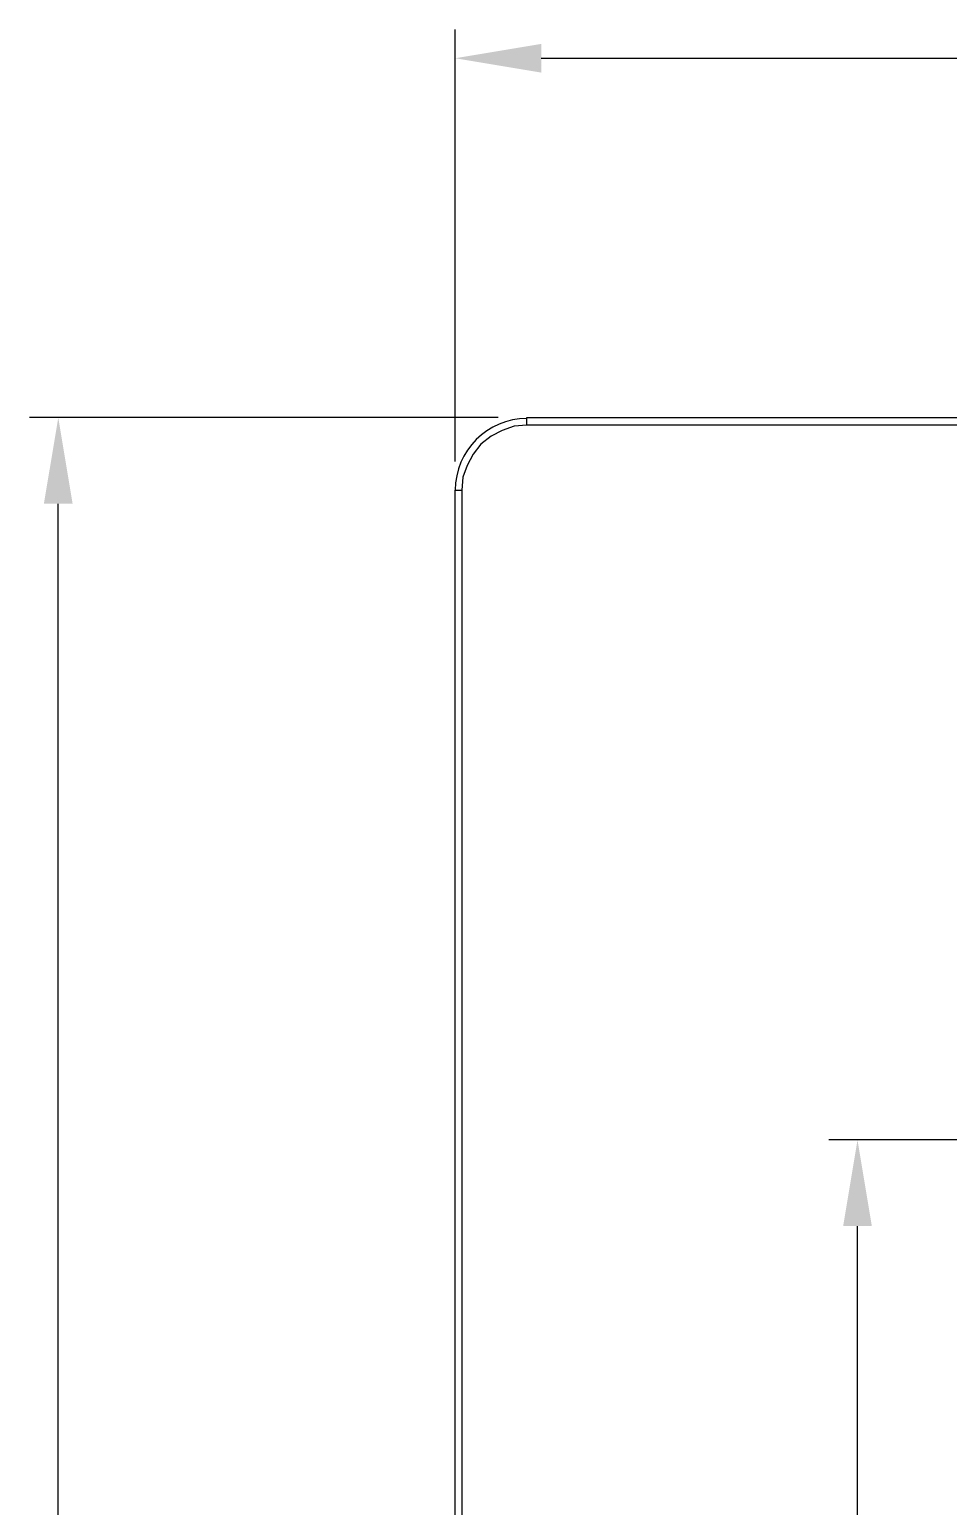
# Model space of a CAD drawing. Extents: x -1576 to -1156, y -4234 to -3937.
# Drawn here: x -1451.3 to -1419.3, y -4094.7 to -4043.2 of the extents above; entities that cross this region are included whole.
import ezdxf

# ---------------------------------------------------------------- set-up
doc = ezdxf.new("R2010")
doc.units = 0
doc.header["$LTSCALE"] = 7
doc.layers.add('DIM', color=2, linetype='CONTINUOUS')
doc.layers.add('DWG', color=7, linetype='CONTINUOUS')

msp = doc.modelspace()

# ---------------------------------------------------------------- linework, layer by layer
at = {"layer": 'DIM', "ltscale": 0.6}
for p, q in [((-1436.493, -4058.274), (-1436.493, -4043.232)), ((-1433.493, -4044.232), (-1369.075, -4044.232)), ((-1434.994, -4056.746), (-1451.31, -4056.746)), ((-1450.31, -4144.275), (-1450.31, -4059.746)), ((-1404.297, -4081.907), (-1423.484, -4081.907)), ((-1422.484, -4119.129), (-1422.484, -4084.907))]:
    msp.add_line(p, q, dxfattribs=at)
for points in [[(-1433.493, -4043.732), (-1433.493, -4044.732), (-1436.493, -4044.232)], [(-1450.81, -4059.746), (-1449.81, -4059.746), (-1450.31, -4056.746)], [(-1422.984, -4084.907), (-1421.984, -4084.907), (-1422.484, -4081.907)]]:
    msp.add_solid(points, dxfattribs=at)
at = {"layer": 'DWG'}
msp.add_lwpolyline([(-1433.994, -4057.013), (-1434.441, -4057.043), (-1434.857, -4057.192), (-1435.244, -4057.4), (-1435.601, -4057.668), (-1435.869, -4058.025), (-1436.077, -4058.412), (-1436.226, -4058.828), (-1436.255, -4059.274)], dxfattribs=at)
for points in [[(-1433.994, -4057.013), (-1433.994, -4056.746), (-1368.604, -4056.746), (-1368.604, -4057.013)], [(-1436.255, -4144.776), (-1436.493, -4144.776), (-1436.493, -4059.274), (-1436.255, -4059.274)]]:
    msp.add_lwpolyline(points, close=True, dxfattribs=at)
msp.add_arc((-1433.975, -4059.294), 2.518, 90.438, 179.562, dxfattribs=at)

doc.saveas('drawing.dxf')
